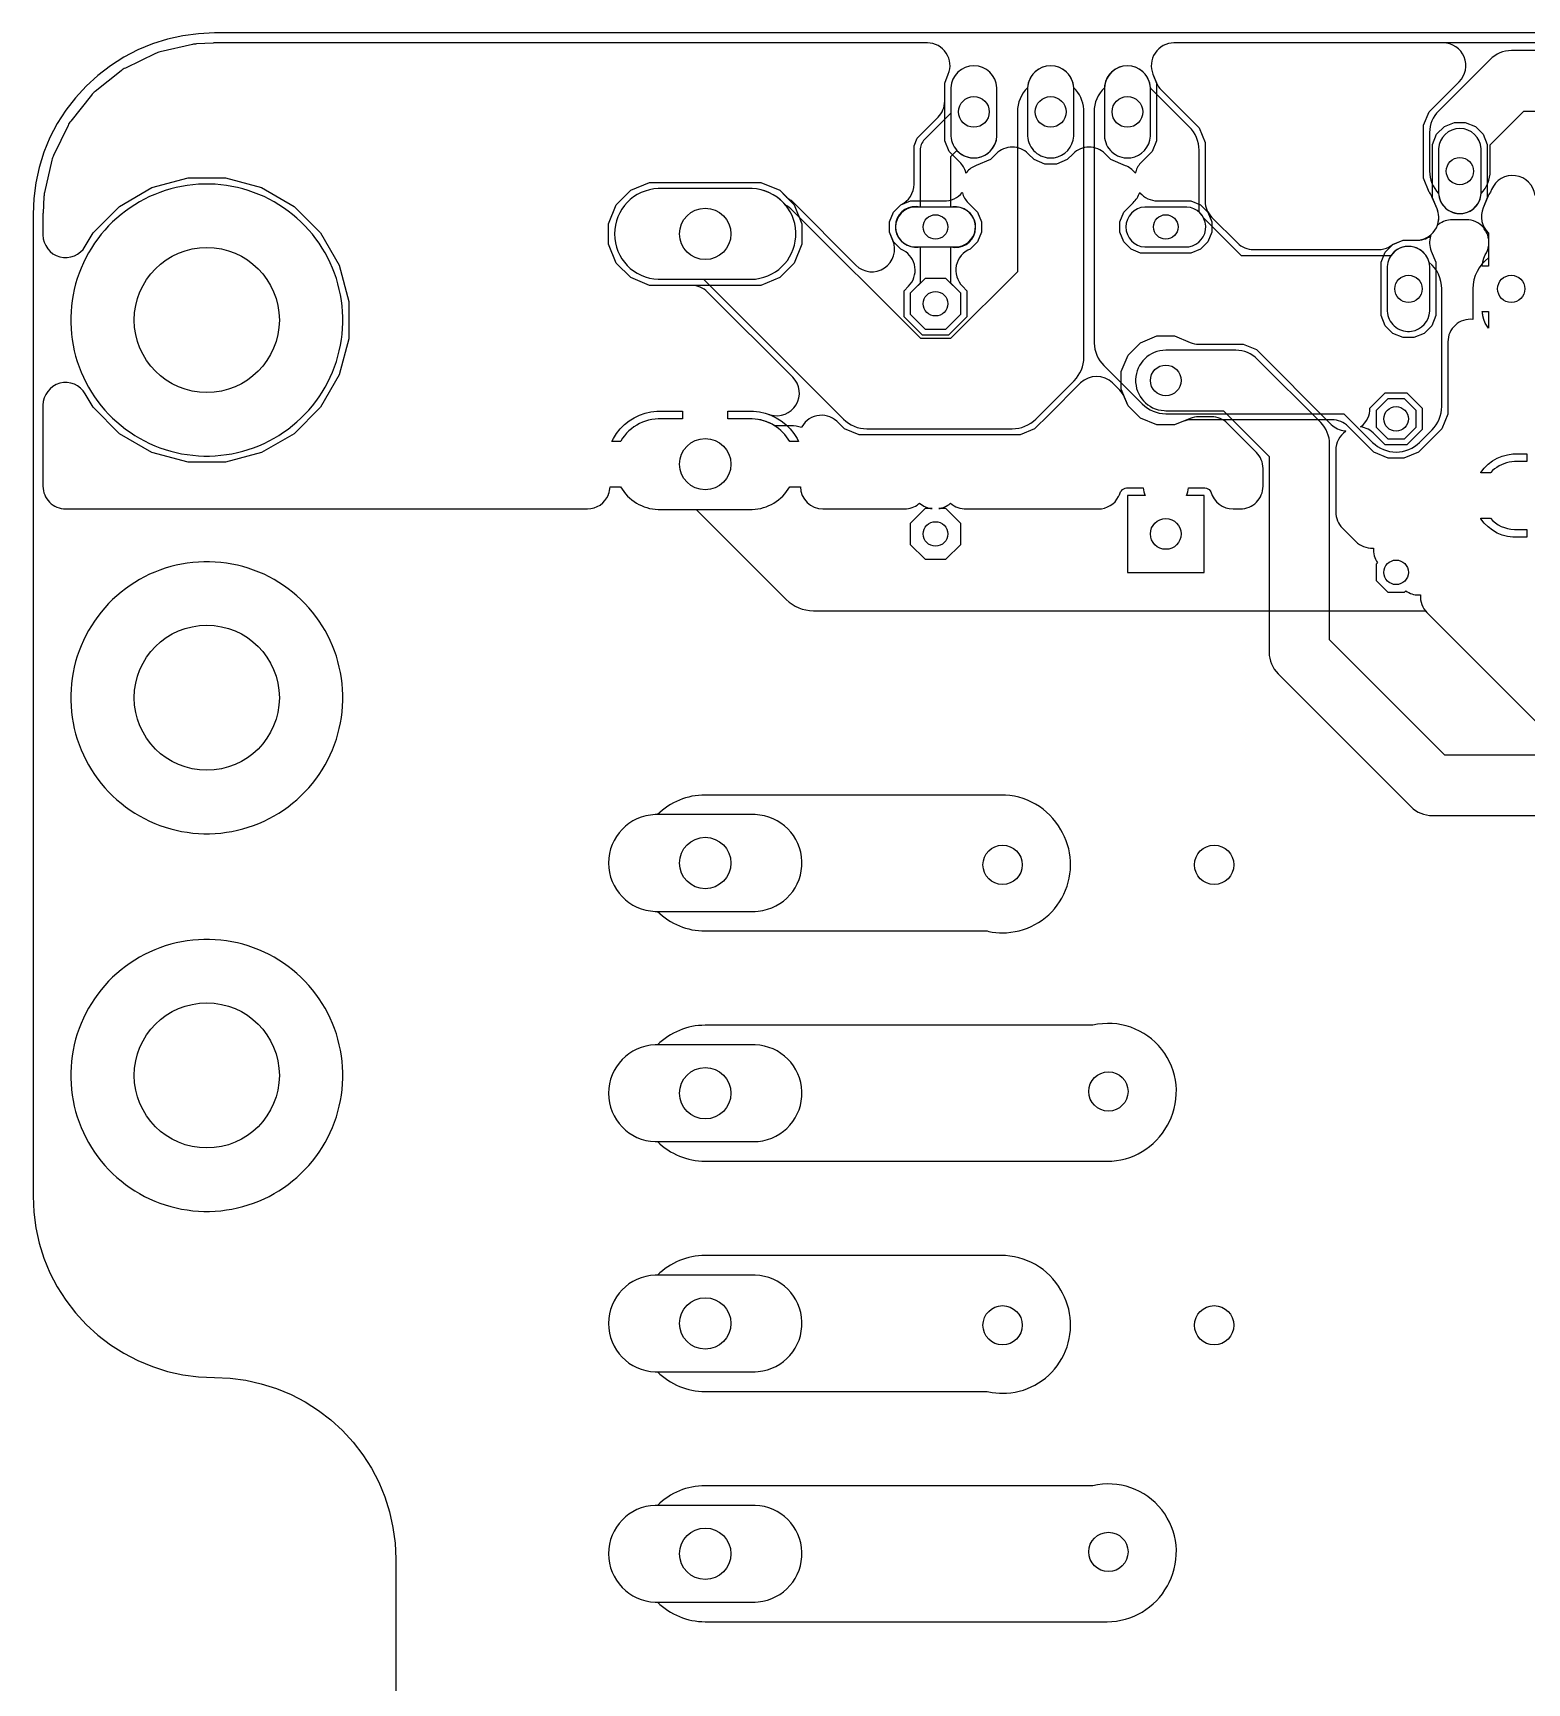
# Model space of a CAD drawing. Header units: millimetres. Extents: x -12 to 258, y 0 to 147.
# Drawn here: x -12 to 37.4, y 92.4 to 147 of the extents above; entities that cross this region are included whole.
import ezdxf

# ---------------------------------------------------------------- set-up
doc = ezdxf.new("R2010")
doc.units = ezdxf.units.MM

msp = doc.modelspace()

# ---------------------------------------------------------------- linework, layer by layer
at = {"layer": '16_copper'}
msp.add_lwpolyline([(50.943, 146.67), (25.748, 146.67, 0.534511), (25.056, 145.633), (25.172, 145.352, 0.098492), (25.335, 145.108), (26.585, 143.858), (26.783, 143.379), (26.783, 141.434, 0.20101), (27.005, 140.898), (27.85, 140.053, 0.198912), (28.38, 139.833), (32.516, 139.833, 0.119045), (32.858, 139.916), (32.882, 139.93, 0.039563), (32.983, 139.998), (33.33, 140.141), (33.762, 140.141, 0.534512), (34.455, 141.178), (34.303, 141.546), (34.303, 143.314), (34.441, 143.648), (34.696, 143.903), (35.03, 144.041), (35.39, 144.041), (35.724, 143.903), (35.979, 143.648), (36.117, 143.314), (36.117, 141.546), (35.979, 141.212, 0.312372), (36.16, 140.378), (36.16, 139.555, 0.239166), (35.64, 138.53), (35.64, 137.521, 0.444599), (34.813, 136.775), (34.813, 134.381), (34.615, 133.902), (33.838, 133.125), (33.359, 132.927), (32.841, 132.927), (32.362, 133.125), (31.51, 133.977, 0.198912), (30.98, 134.197), (26.333, 134.197, 0.098491), (26.046, 134.14), (25.773, 134.027), (25.187, 134.027), (24.646, 134.251), (24.231, 134.666), (24.118, 134.938, 0.098493), (23.956, 135.181), (23.72, 135.417, 0.414213), (22.66, 135.417), (21.61, 134.367), (21.61, 134.367), (21.138, 133.895), (20.659, 133.697), (15.331, 133.697), (14.852, 133.895), (14.657, 134.09, 0.515526), (13.44, 133.971), (13.428, 133.948, 0.071548), (13.07, 134), (12.538, 134, 0.132133), (11.794, 134.23), (10.99, 134.23), (10.99, 134.484), (11.838, 134.484), (12.034, 134.462), (12.226, 134.418, 0.047564), (12.364, 134.37), (12.395, 134.361, 0.777356), (13.137, 135.61), (10.32, 138.427, 0.198912), (9.79, 138.647), (8.401, 138.647), (7.775, 138.906), (7.296, 139.385), (7.037, 140.011), (7.037, 140.689), (7.296, 141.315), (7.775, 141.794), (8.401, 142.053), (12.079, 142.053), (12.705, 141.794), (12.907, 141.592, 0.022827), (12.958, 141.545), (12.982, 141.527, 0.037886), (13.08, 141.463), (15.226, 139.317, 0.82068), (16.45, 140.134), (16.336, 140.408), (16.336, 140.752), (16.467, 141.069), (16.712, 141.314, 0.293009), (17.149, 141.995), (17.149, 143.261), (17.257, 143.523), (17.945, 144.211, 0.198912), (18.165, 144.741), (18.165, 145.344), (18.284, 145.633, 0.534512), (17.592, 146.67), (-6, 146.67, 0.014026), (-6.042, 146.669), (-6.593, 146.638, 0.0421), (-6.718, 146.62), (-7.792, 146.375, 0.056159), (-7.95, 146.319), (-8.943, 145.841, 0.05616), (-9.085, 145.752), (-9.946, 145.065, 0.056157), (-10.065, 144.946), (-10.752, 144.085, 0.056159), (-10.841, 143.943), (-11.319, 142.95, 0.056159), (-11.375, 142.792), (-11.62, 141.718, 0.0421), (-11.638, 141.593), (-11.669, 141.042, 0.014026), (-11.67, 141), (-11.67, 140.318, 0.767328), (-10.27, 139.943), (-10.014, 140.388), (-9.138, 141.263), (-8.065, 141.883), (-6.869, 142.203), (-5.631, 142.203), (-4.435, 141.883), (-3.362, 141.263), (-2.486, 140.388), (-1.867, 139.315), (-1.547, 138.119), (-1.547, 136.881), (-1.867, 135.685), (-2.486, 134.612), (-3.362, 133.736), (-4.435, 133.117), (-5.631, 132.797), (-6.869, 132.797), (-8.065, 133.117), (-9.138, 133.736), (-10.014, 134.612), (-10.27, 135.057, 0.767328), (-11.67, 134.682), (-11.67, 132, 0.414214), (-10.92, 131.25), (6.343, 131.25, 0.305734), (7.038, 131.719), (7.043, 131.735, 0.081787), (7.092, 131.98), (7.44, 131.98, 0.258445), (8.686, 131.23), (9.944, 131.23), (12.922, 128.252, 0.198912), (13.82, 127.88), (34.066, 127.88), (34.067, 127.879, 0.027525), (34.122, 127.818), (39.277, 122.662, 0.574515)], format="xyb", dxfattribs=at)
for points in [[(22.767, 144.473, 0.185584), (22.432, 145.189), (22.425, 145.264, 0.862606), (20.915, 145.264), (20.908, 145.189, 0.205149), (20.57, 144.39), (20.57, 139.098), (18.357, 136.885), (17.371, 136.885), (13.128, 141.128, 0.065489), (12.9, 141.302), (12.839, 141.373, 0.198912), (11.794, 141.85), (8.686, 141.85, 0.964923), (8.686, 138.85), (10.184, 138.85), (14.812, 134.222, 0.198912), (15.59, 133.9), (20.4, 133.9, 0.198912), (21.178, 134.222), (22.448, 135.492, 0.198912), (22.77, 136.27), (22.77, 144.39)], [(18.698, 137.693), (18.698, 138.387), (18.368, 138.717), (18.368, 139.92, 0.990725), (18.681, 141.221), (18.617, 141.234, 0.093789), (18.368, 141.24), (18.368, 142.91), (18.569, 143.111, 0.665049), (19.892, 143.591), (19.892, 145.189, 0.95208), (18.368, 145.189), (18.368, 144.346), (17.501, 143.479, 0.198912), (17.352, 143.12), (17.352, 141.24, 0.990725), (17.039, 139.939), (17.103, 139.926, 0.093789), (17.352, 139.92), (17.352, 138.717), (17.022, 138.387), (17.022, 137.693), (17.513, 137.202), (18.207, 137.202)], [(23.111, 136.739, 0.191633), (23.432, 135.992), (24.702, 134.722, 0.198912), (25.48, 134.4), (31.374, 134.4), (32.322, 133.452, 0.414214), (33.878, 133.452), (34.288, 133.862, 0.198912), (34.61, 134.64), (34.61, 138.53, 0.230888), (34.194, 139.405), (34.174, 139.471, 0.613311), (32.928, 139.63), (27.986, 139.63), (26.721, 140.895, 0.0869), (26.58, 141.074), (26.58, 143.12, 0.198912), (26.258, 143.898), (24.988, 145.168, 0.005993), (24.972, 145.189), (24.965, 145.264, 0.862606), (23.455, 145.264), (23.448, 145.189, 0.205149), (23.11, 144.39), (23.11, 136.77)], [(35.313, 141.029, 0.357806), (35.914, 141.691), (35.914, 143.169, 0.95208), (34.506, 143.169), (34.506, 141.691), (34.513, 141.623), (34.526, 141.555), (34.546, 141.489), (34.573, 141.425), (34.605, 141.364), (34.644, 141.306), (34.688, 141.253), (34.737, 141.204), (34.79, 141.16), (34.848, 141.121), (34.909, 141.089), (34.973, 141.062), (35.039, 141.042), (35.107, 141.029), (35.175, 141.022), (35.245, 141.022)], [(20.21, 117.224, 0.547223), (22.065, 120.529), (22.007, 120.632, 0.272568), (20.02, 121.78), (10.24, 121.78, 0.197376), (8.659, 121.13), (8.588, 121.13, 0.967799), (8.588, 117.93), (8.659, 117.93, 0.197382), (10.24, 117.28), (19.567, 117.28), (19.621, 117.267), (19.737, 117.246), (19.855, 117.231), (19.973, 117.223), (20.092, 117.22)], [(23.537, 109.66, 0.276003), (25.531, 110.848), (25.587, 110.953, 0.63778), (23.065, 114.16), (10.24, 114.16, 0.197376), (8.659, 113.51), (8.588, 113.51, 0.967799), (8.588, 110.31), (8.659, 110.31, 0.197382), (10.24, 109.66), (23.52, 109.66)], [(20.21, 101.984, 0.547223), (22.065, 105.289), (22.007, 105.392, 0.272568), (20.02, 106.54), (10.24, 106.54, 0.197376), (8.659, 105.89), (8.588, 105.89, 0.967799), (8.588, 102.69), (8.659, 102.69, 0.197382), (10.24, 102.04), (19.567, 102.04), (19.621, 102.027), (19.737, 102.006), (19.855, 101.991), (19.973, 101.983), (20.092, 101.98)], [(23.537, 94.42, 0.276003), (25.531, 95.608), (25.587, 95.713, 0.63778), (23.065, 98.92), (10.24, 98.92, 0.197376), (8.659, 98.27), (8.588, 98.27, 0.967799), (8.588, 95.07), (8.659, 95.07, 0.197382), (10.24, 94.42), (23.52, 94.42)]]:
    msp.add_lwpolyline(points, format="xyb", close=True, dxfattribs=at)
for points in [[(-5.971, 133.008), (-5.786, 133.023), (-5.601, 133.046), (-5.418, 133.077), (-5.235, 133.115), (-5.055, 133.161), (-4.877, 133.214), (-4.701, 133.274), (-4.528, 133.342), (-4.357, 133.416), (-4.19, 133.498), (-4.026, 133.587), (-3.867, 133.682), (-3.711, 133.784), (-3.559, 133.892), (-3.413, 134.006), (-3.271, 134.126), (-3.134, 134.252), (-3.002, 134.384), (-2.876, 134.521), (-2.756, 134.663), (-2.642, 134.809), (-2.534, 134.961), (-2.432, 135.117), (-2.337, 135.276), (-2.248, 135.44), (-2.166, 135.607), (-2.092, 135.778), (-2.024, 135.951), (-1.964, 136.127), (-1.911, 136.305), (-1.865, 136.485), (-1.827, 136.668), (-1.796, 136.851), (-1.773, 137.036), (-1.758, 137.221), (-1.75, 137.407), (-1.75, 137.593), (-1.758, 137.779), (-1.773, 137.964), (-1.796, 138.149), (-1.827, 138.332), (-1.865, 138.515), (-1.911, 138.695), (-1.964, 138.873), (-2.024, 139.049), (-2.092, 139.222), (-2.166, 139.393), (-2.248, 139.56), (-2.337, 139.724), (-2.432, 139.883), (-2.534, 140.039), (-2.642, 140.191), (-2.756, 140.337), (-2.876, 140.479), (-3.002, 140.616), (-3.134, 140.748), (-3.271, 140.874), (-3.413, 140.994), (-3.559, 141.108), (-3.711, 141.216), (-3.867, 141.318), (-4.026, 141.413), (-4.19, 141.502), (-4.357, 141.584), (-4.528, 141.658), (-4.701, 141.726), (-4.877, 141.786), (-5.055, 141.839), (-5.235, 141.885), (-5.418, 141.923), (-5.601, 141.954), (-5.786, 141.977), (-5.971, 141.992), (-6.157, 142), (-6.343, 142), (-6.529, 141.992), (-6.714, 141.977), (-6.899, 141.954), (-7.082, 141.923), (-7.265, 141.885), (-7.445, 141.839), (-7.623, 141.786), (-7.799, 141.726), (-7.972, 141.658), (-8.143, 141.584), (-8.31, 141.502), (-8.474, 141.413), (-8.633, 141.318), (-8.789, 141.216), (-8.941, 141.108), (-9.087, 140.994), (-9.229, 140.874), (-9.366, 140.748), (-9.498, 140.616), (-9.624, 140.479), (-9.744, 140.337), (-9.858, 140.191), (-9.966, 140.039), (-10.068, 139.883), (-10.163, 139.724), (-10.252, 139.56), (-10.334, 139.393), (-10.408, 139.222), (-10.476, 139.049), (-10.536, 138.873), (-10.589, 138.695), (-10.635, 138.515), (-10.673, 138.332), (-10.704, 138.149), (-10.727, 137.964), (-10.742, 137.779), (-10.75, 137.593), (-10.75, 137.407), (-10.742, 137.221), (-10.727, 137.036), (-10.704, 136.851), (-10.673, 136.668), (-10.635, 136.485), (-10.589, 136.305), (-10.536, 136.127), (-10.476, 135.951), (-10.408, 135.778), (-10.334, 135.607), (-10.252, 135.44), (-10.163, 135.276), (-10.068, 135.117), (-9.966, 134.961), (-9.858, 134.809), (-9.744, 134.663), (-9.624, 134.521), (-9.498, 134.384), (-9.366, 134.252), (-9.229, 134.126), (-9.087, 134.006), (-8.941, 133.892), (-8.789, 133.784), (-8.633, 133.682), (-8.474, 133.587), (-8.31, 133.498), (-8.143, 133.416), (-7.972, 133.342), (-7.799, 133.274), (-7.623, 133.214), (-7.445, 133.161), (-7.265, 133.115), (-7.082, 133.077), (-6.899, 133.046), (-6.714, 133.023), (-6.529, 133.008), (-6.343, 133), (-6.157, 133)], [(7.154, 133.48), (7.202, 133.58), (7.307, 133.747), (7.43, 133.901), (7.569, 134.04), (7.723, 134.163), (7.89, 134.268), (8.068, 134.353), (8.254, 134.418), (8.446, 134.462), (8.642, 134.484), (9.49, 134.484), (9.49, 134.23), (8.686, 134.23), (8.58, 134.222), (8.473, 134.207), (8.369, 134.184), (8.266, 134.154), (8.166, 134.117), (8.068, 134.072), (7.974, 134.021), (7.884, 133.963), (7.798, 133.899), (7.717, 133.829), (7.641, 133.753), (7.571, 133.672), (7.507, 133.586), (7.449, 133.496), (7.44, 133.48)], [(-5.971, 120.508), (-5.786, 120.523), (-5.601, 120.546), (-5.418, 120.577), (-5.235, 120.615), (-5.055, 120.661), (-4.877, 120.714), (-4.701, 120.774), (-4.528, 120.842), (-4.357, 120.916), (-4.19, 120.998), (-4.026, 121.087), (-3.867, 121.182), (-3.711, 121.284), (-3.559, 121.392), (-3.413, 121.506), (-3.271, 121.626), (-3.134, 121.752), (-3.002, 121.884), (-2.876, 122.021), (-2.756, 122.163), (-2.642, 122.309), (-2.534, 122.461), (-2.432, 122.617), (-2.337, 122.776), (-2.248, 122.94), (-2.166, 123.107), (-2.092, 123.278), (-2.024, 123.451), (-1.964, 123.627), (-1.911, 123.805), (-1.865, 123.985), (-1.827, 124.168), (-1.796, 124.351), (-1.773, 124.536), (-1.758, 124.721), (-1.75, 124.907), (-1.75, 125.093), (-1.758, 125.279), (-1.773, 125.464), (-1.796, 125.649), (-1.827, 125.832), (-1.865, 126.015), (-1.911, 126.195), (-1.964, 126.373), (-2.024, 126.549), (-2.092, 126.722), (-2.166, 126.893), (-2.248, 127.06), (-2.337, 127.224), (-2.432, 127.383), (-2.534, 127.539), (-2.642, 127.691), (-2.756, 127.837), (-2.876, 127.979), (-3.002, 128.116), (-3.134, 128.248), (-3.271, 128.374), (-3.413, 128.494), (-3.559, 128.608), (-3.711, 128.716), (-3.867, 128.818), (-4.026, 128.913), (-4.19, 129.002), (-4.357, 129.084), (-4.528, 129.158), (-4.701, 129.226), (-4.877, 129.286), (-5.055, 129.339), (-5.235, 129.385), (-5.418, 129.423), (-5.601, 129.454), (-5.786, 129.477), (-5.971, 129.492), (-6.157, 129.5), (-6.343, 129.5), (-6.529, 129.492), (-6.714, 129.477), (-6.899, 129.454), (-7.082, 129.423), (-7.265, 129.385), (-7.445, 129.339), (-7.623, 129.286), (-7.799, 129.226), (-7.972, 129.158), (-8.143, 129.084), (-8.31, 129.002), (-8.474, 128.913), (-8.633, 128.818), (-8.789, 128.716), (-8.941, 128.608), (-9.087, 128.494), (-9.229, 128.374), (-9.366, 128.248), (-9.498, 128.116), (-9.624, 127.979), (-9.744, 127.837), (-9.858, 127.691), (-9.966, 127.539), (-10.068, 127.383), (-10.163, 127.224), (-10.252, 127.06), (-10.334, 126.893), (-10.408, 126.722), (-10.476, 126.549), (-10.536, 126.373), (-10.589, 126.195), (-10.635, 126.015), (-10.673, 125.832), (-10.704, 125.649), (-10.727, 125.464), (-10.742, 125.279), (-10.75, 125.093), (-10.75, 124.907), (-10.742, 124.721), (-10.727, 124.536), (-10.704, 124.351), (-10.673, 124.168), (-10.635, 123.985), (-10.589, 123.805), (-10.536, 123.627), (-10.476, 123.451), (-10.408, 123.278), (-10.334, 123.107), (-10.252, 122.94), (-10.163, 122.776), (-10.068, 122.617), (-9.966, 122.461), (-9.858, 122.309), (-9.744, 122.163), (-9.624, 122.021), (-9.498, 121.884), (-9.366, 121.752), (-9.229, 121.626), (-9.087, 121.506), (-8.941, 121.392), (-8.789, 121.284), (-8.633, 121.182), (-8.474, 121.087), (-8.31, 120.998), (-8.143, 120.916), (-7.972, 120.842), (-7.799, 120.774), (-7.623, 120.714), (-7.445, 120.661), (-7.265, 120.615), (-7.082, 120.577), (-6.899, 120.546), (-6.714, 120.523), (-6.529, 120.508), (-6.343, 120.5), (-6.157, 120.5)], [(-5.971, 108.008), (-5.786, 108.023), (-5.601, 108.046), (-5.418, 108.077), (-5.235, 108.115), (-5.055, 108.161), (-4.877, 108.214), (-4.701, 108.274), (-4.528, 108.342), (-4.357, 108.416), (-4.19, 108.498), (-4.026, 108.587), (-3.867, 108.682), (-3.711, 108.784), (-3.559, 108.892), (-3.413, 109.006), (-3.271, 109.126), (-3.134, 109.252), (-3.002, 109.384), (-2.876, 109.521), (-2.756, 109.663), (-2.642, 109.809), (-2.534, 109.961), (-2.432, 110.117), (-2.337, 110.276), (-2.248, 110.44), (-2.166, 110.607), (-2.092, 110.778), (-2.024, 110.951), (-1.964, 111.127), (-1.911, 111.305), (-1.865, 111.485), (-1.827, 111.668), (-1.796, 111.851), (-1.773, 112.036), (-1.758, 112.221), (-1.75, 112.407), (-1.75, 112.593), (-1.758, 112.779), (-1.773, 112.964), (-1.796, 113.149), (-1.827, 113.332), (-1.865, 113.515), (-1.911, 113.695), (-1.964, 113.873), (-2.024, 114.049), (-2.092, 114.222), (-2.166, 114.393), (-2.248, 114.56), (-2.337, 114.724), (-2.432, 114.883), (-2.534, 115.039), (-2.642, 115.191), (-2.756, 115.337), (-2.876, 115.479), (-3.002, 115.616), (-3.134, 115.748), (-3.271, 115.874), (-3.413, 115.994), (-3.559, 116.108), (-3.711, 116.216), (-3.867, 116.318), (-4.026, 116.413), (-4.19, 116.502), (-4.357, 116.584), (-4.528, 116.658), (-4.701, 116.726), (-4.877, 116.786), (-5.055, 116.839), (-5.235, 116.885), (-5.418, 116.923), (-5.601, 116.954), (-5.786, 116.977), (-5.971, 116.992), (-6.157, 117), (-6.343, 117), (-6.529, 116.992), (-6.714, 116.977), (-6.899, 116.954), (-7.082, 116.923), (-7.265, 116.885), (-7.445, 116.839), (-7.623, 116.786), (-7.799, 116.726), (-7.972, 116.658), (-8.143, 116.584), (-8.31, 116.502), (-8.474, 116.413), (-8.633, 116.318), (-8.789, 116.216), (-8.941, 116.108), (-9.087, 115.994), (-9.229, 115.874), (-9.366, 115.748), (-9.498, 115.616), (-9.624, 115.479), (-9.744, 115.337), (-9.858, 115.191), (-9.966, 115.039), (-10.068, 114.883), (-10.163, 114.724), (-10.252, 114.56), (-10.334, 114.393), (-10.408, 114.222), (-10.476, 114.049), (-10.536, 113.873), (-10.589, 113.695), (-10.635, 113.515), (-10.673, 113.332), (-10.704, 113.149), (-10.727, 112.964), (-10.742, 112.779), (-10.75, 112.593), (-10.75, 112.407), (-10.742, 112.221), (-10.727, 112.036), (-10.704, 111.851), (-10.673, 111.668), (-10.635, 111.485), (-10.589, 111.305), (-10.536, 111.127), (-10.476, 110.951), (-10.408, 110.778), (-10.334, 110.607), (-10.252, 110.44), (-10.163, 110.276), (-10.068, 110.117), (-9.966, 109.961), (-9.858, 109.809), (-9.744, 109.663), (-9.624, 109.521), (-9.498, 109.384), (-9.366, 109.252), (-9.229, 109.126), (-9.087, 109.006), (-8.941, 108.892), (-8.789, 108.784), (-8.633, 108.682), (-8.474, 108.587), (-8.31, 108.498), (-8.143, 108.416), (-7.972, 108.342), (-7.799, 108.274), (-7.623, 108.214), (-7.445, 108.161), (-7.265, 108.115), (-7.082, 108.077), (-6.899, 108.046), (-6.714, 108.023), (-6.529, 108.008), (-6.343, 108), (-6.157, 108)]]:
    msp.add_lwpolyline(points, close=True, dxfattribs=at)
at = {"layer": '1_copper'}
for points in [[(37.696, 141.626, 0.770397), (36.26, 141.821), (36.223, 141.732, 0.065934), (36.124, 141.561), (35.979, 141.212, 0.312371), (36.16, 140.378), (36.16, 140.189, 0.080145), (36.085, 140.416), (36.076, 140.431, -0.044221), (35.999, 140.544), (35.988, 140.559, 0.218171), (35.42, 140.819), (34.958, 140.819, 0.163382), (34.505, 140.667), (34.482, 140.647, -0.001727), (34.47, 140.646), (34.48, 140.675, 0.173037), (34.455, 141.178), (34.296, 141.561), (34.283, 141.589), (34.271, 141.617, 0.045062), (34.196, 141.734), (34.007, 142.191), (34.007, 143.949), (34.19, 144.392), (35.188, 145.389, 0.66818), (34.658, 146.67), (25.748, 146.67, 0.534512), (25.056, 145.633), (25.175, 145.344), (25.175, 143.436), (25.028, 143.081), (24.671, 142.724, 0.123811), (24.483, 142.41), (24.478, 142.39, -0.004476), (24.468, 142.365), (24.456, 142.382, 0.129157), (24.149, 142.608), (23.663, 142.81), (23.47, 143.003, 0.414215), (22.41, 143.003), (22.217, 142.81), (21.862, 142.663), (21.478, 142.663), (21.123, 142.81), (20.93, 143.003, 0.414215), (19.87, 143.003), (19.677, 142.81), (19.206, 142.615, 0.132337), (18.889, 142.387), (18.876, 142.371, -0.002239), (18.869, 142.363), (18.864, 142.383, 0.133357), (18.669, 142.724), (18.312, 143.081), (18.165, 143.436), (18.165, 145.344), (18.284, 145.633, 0.534512), (17.592, 146.67), (-6, 146.67, 0.014026), (-6.042, 146.669), (-6.593, 146.638, 0.0421), (-6.718, 146.62), (-7.792, 146.375, 0.056159), (-7.95, 146.319), (-8.943, 145.841, 0.05616), (-9.085, 145.752), (-9.946, 145.065, 0.056157), (-10.065, 144.946), (-10.752, 144.085, 0.056159), (-10.841, 143.943), (-11.319, 142.95, 0.056159), (-11.375, 142.792), (-11.62, 141.718, 0.0421), (-11.638, 141.593), (-11.669, 141.042, 0.014026), (-11.67, 141), (-11.67, 140.318, 0.767328), (-10.27, 139.943), (-10.014, 140.388), (-9.138, 141.263), (-8.065, 141.883), (-6.869, 142.203), (-5.631, 142.203), (-4.435, 141.883), (-3.362, 141.263), (-2.486, 140.388), (-1.867, 139.315), (-1.547, 138.119), (-1.547, 136.881), (-1.867, 135.685), (-2.486, 134.612), (-3.362, 133.736), (-4.435, 133.117), (-5.631, 132.797), (-6.869, 132.797), (-8.065, 133.117), (-9.138, 133.736), (-10.014, 134.612), (-10.27, 135.057, 0.767328), (-11.67, 134.682), (-11.67, 132, 0.414214), (-10.92, 131.25), (6.343, 131.25, 0.305734), (7.038, 131.719), (7.043, 131.735, 0.081778), (7.092, 131.98), (7.44, 131.98, 0.258445), (8.686, 131.23), (11.794, 131.23, 0.258445), (13.04, 131.98), (13.388, 131.98, 0.406416), (14.137, 131.25), (16.835, 131.25, 0.17019), (17.303, 131.415), (17.335, 131.441, 0.153726), (17.752, 131.258), (17.513, 131.258), (17.022, 130.767), (17.022, 130.073), (17.513, 129.582), (18.207, 129.582), (18.698, 130.073), (18.698, 130.767), (18.207, 131.258), (17.967, 131.258, 0.143108), (18.35, 131.432), (18.355, 131.437, 0.191129), (18.885, 131.25), (23.252, 131.25, 0.280945), (23.919, 131.657), (23.94, 131.704), (23.945, 131.713), (23.985, 131.81), (24.013, 131.852), (24.048, 131.887), (24.09, 131.915), (24.136, 131.934), (24.185, 131.944), (24.732, 131.944, 0.088116), (24.797, 131.69), (24.21, 131.69), (24.21, 129.15), (26.75, 129.15), (26.75, 131.69), (26.162, 131.69, 0.088142), (26.227, 131.944), (26.775, 131.944), (26.824, 131.934), (26.87, 131.915), (26.912, 131.887), (26.947, 131.852), (26.975, 131.81, 0.341868), (27.708, 131.25), (27.947, 131.25, 0.414214), (28.697, 132), (28.697, 132.591, 0.198912), (28.477, 133.121), (27.521, 134.077, 0.198912), (26.991, 134.297), (26.574, 134.297, 0.098491), (26.287, 134.24), (25.773, 134.027), (25.187, 134.027), (24.646, 134.251), (24.231, 134.666), (24.007, 135.207), (24.007, 135.793), (24.231, 136.334), (24.646, 136.749), (25.187, 136.973), (25.773, 136.973), (26.287, 136.76, 0.098491), (26.574, 136.703), (28.039, 136.703), (28.482, 136.52), (30.956, 134.046, 0.170453), (31.404, 133.83), (31.425, 133.829, -0.002577), (31.44, 133.821), (31.429, 133.812, 0.247003), (31.103, 133.195), (31.103, 131.147, 0.198912), (31.323, 130.616), (31.768, 130.172, 0.208353), (32.325, 129.952), (32.35, 129.954, 0.172525), (32.486, 129.47), (32.44, 129.424), (32.44, 128.876), (32.826, 128.49), (33.374, 128.49), (33.42, 128.536, 0.153966), (33.85, 128.4), (33.904, 128.4, 0.216976), (34.122, 127.818), (38.416, 123.523, 0.198912)], [(44.884, 146.416), (36.916, 146.416, 0.198912), (36.209, 146.123), (34.503, 144.417, 0.198912), (34.21, 143.71), (34.21, 142.43, 0.205149), (34.506, 141.691), (34.513, 141.623, 0.862607), (35.907, 141.623), (35.914, 141.691, 0.205149), (36.21, 142.43), (36.21, 143.296), (37.33, 144.416), (42.17, 144.416)], [(61, 123.1), (34.714, 123.1), (30.9, 126.914), (30.9, 133.4, 0.198912), (30.607, 134.107), (28.507, 136.207, 0.198912), (27.8, 136.5), (25.48, 136.5, 0.97133), (25.422, 134.502), (25.48, 134.5), (27.386, 134.5), (28.9, 132.986), (28.9, 126.5, 0.198912), (29.193, 125.793), (33.593, 121.393, 0.198912), (34.3, 121.1), (60.586, 121.1)]]:
    msp.add_lwpolyline(points, format="xyb", dxfattribs=at)
for points in [[(19.242, 142.873, 0.357806), (19.892, 143.591), (19.892, 145.189, 0.95208), (18.368, 145.189), (18.368, 143.591), (18.375, 143.516), (18.39, 143.443), (18.412, 143.371), (18.44, 143.302), (18.476, 143.236), (18.517, 143.174), (18.565, 143.116), (18.618, 143.063), (18.676, 143.015), (18.738, 142.974), (18.804, 142.938), (18.873, 142.91), (18.945, 142.888), (19.018, 142.873), (19.093, 142.866), (19.167, 142.866)], [(21.782, 142.873, 0.357806), (22.432, 143.591), (22.432, 145.189, 0.95208), (20.908, 145.189), (20.908, 143.591), (20.915, 143.516), (20.93, 143.443), (20.952, 143.371), (20.98, 143.302), (21.016, 143.236), (21.057, 143.174), (21.105, 143.116), (21.158, 143.063), (21.216, 143.015), (21.278, 142.974), (21.344, 142.938), (21.413, 142.91), (21.485, 142.888), (21.558, 142.873), (21.633, 142.866), (21.707, 142.866)], [(24.322, 142.873, 0.357806), (24.972, 143.591), (24.972, 145.189, 0.95208), (23.448, 145.189), (23.448, 143.591), (23.455, 143.516), (23.47, 143.443), (23.492, 143.371), (23.52, 143.302), (23.556, 143.236), (23.597, 143.174), (23.645, 143.116), (23.698, 143.063), (23.756, 143.015), (23.818, 142.974), (23.884, 142.938), (23.953, 142.91), (24.025, 142.888), (24.098, 142.873), (24.173, 142.866), (24.247, 142.866)], [(11.9, 138.858, 0.931034), (11.794, 141.85), (8.686, 141.85, 0.964923), (8.686, 138.85), (11.794, 138.85)], [(17.429, 136.999), (16.819, 137.609), (16.819, 138.471), (16.967, 138.619, 0.497878), (16.801, 139.804), (16.755, 139.829, 0.015444), (16.71, 139.848), (16.467, 140.091), (16.336, 140.408), (16.336, 140.752), (16.467, 141.069), (16.71, 141.312), (17.028, 141.444), (18.139, 141.444, 0.231598), (18.744, 141.724), (18.748, 141.711, 0.128751), (18.939, 141.382), (19.253, 141.069), (19.384, 140.752), (19.384, 140.408), (19.253, 140.091), (19.01, 139.848, 0.540481), (18.753, 138.619), (18.901, 138.471), (18.901, 137.609), (18.291, 136.999)], [(24.648, 139.716), (24.33, 139.848), (24.087, 140.091), (23.956, 140.408), (23.956, 140.752), (24.087, 141.069), (24.401, 141.382, 0.135131), (24.616, 141.725), (24.625, 141.715, 0.222926), (25.201, 141.444), (26.312, 141.444), (26.63, 141.312), (26.873, 141.069), (27.004, 140.752), (27.004, 140.408), (26.873, 140.091), (26.63, 139.848), (26.312, 139.716)], [(18.617, 139.926, 0.906346), (18.553, 141.24), (17.167, 141.24, 0.952079), (17.167, 139.92), (18.553, 139.92)], [(26.237, 139.926, 0.906346), (26.173, 141.24), (24.787, 141.24, 0.952079), (24.787, 139.92), (26.173, 139.92)], [(33.33, 136.919), (32.996, 137.057), (32.741, 137.312), (32.603, 137.646), (32.603, 139.414), (32.741, 139.748), (32.996, 140.003), (33.33, 140.141), (33.762, 140.141, 0.167606), (34.239, 140.282), (34.238, 140.279, 0.170789), (34.265, 139.782), (34.417, 139.414), (34.417, 137.646), (34.279, 137.312), (34.024, 137.057), (33.69, 136.919)], [(33.613, 137.129, 0.357806), (34.214, 137.791), (34.214, 139.269, 0.95208), (32.806, 139.269), (32.806, 137.791), (32.813, 137.723), (32.826, 137.655), (32.846, 137.589), (32.873, 137.525), (32.905, 137.464), (32.944, 137.406), (32.988, 137.353), (33.037, 137.304), (33.09, 137.26), (33.148, 137.221), (33.209, 137.189), (33.273, 137.162), (33.339, 137.142), (33.407, 137.129), (33.475, 137.122), (33.545, 137.122)], [(35.952, 139.28), (35.952, 139.297), (35.968, 139.421), (36.001, 139.543), (36.049, 139.659, 0.104595), (36.16, 139.949), (36.16, 139.28)], [(36.112, 137.293), (36.049, 137.401), (36.001, 137.517), (35.968, 137.639, 0.046457), (35.952, 137.78), (36.16, 137.78), (36.16, 137.23)], [(32.742, 133.366), (32.384, 133.725, 0.175756), (31.922, 133.966), (31.939, 133.978, 0.239114), (32.236, 134.588), (32.742, 135.094), (33.458, 135.094), (33.964, 134.588), (33.964, 133.872), (33.458, 133.366)], [(13.04, 133.48, 0.258447), (11.794, 134.23), (10.99, 134.23), (10.99, 134.484), (11.838, 134.484), (12.034, 134.462), (12.226, 134.418), (12.412, 134.353), (12.59, 134.268), (12.757, 134.163), (12.911, 134.04), (13.05, 133.901), (13.173, 133.747), (13.278, 133.58), (13.326, 133.48)], [(36.966, 130.312), (36.787, 130.336), (36.612, 130.382), (36.445, 130.451), (36.289, 130.542), (36.146, 130.652), (36.018, 130.78), (35.908, 130.923), (35.898, 130.94), (36.219, 130.94, 0.203019), (37.012, 130.566), (37.43, 130.566), (37.43, 130.312)], [(11.997, 117.937, 0.936602), (11.892, 121.13), (8.588, 121.13, 0.967799), (8.588, 117.93), (11.892, 117.93)], [(11.997, 110.317, 0.936602), (11.892, 113.51), (8.588, 113.51, 0.967799), (8.588, 110.31), (11.892, 110.31)], [(11.997, 102.697, 0.936602), (11.892, 105.89), (8.588, 105.89, 0.967799), (8.588, 102.69), (11.892, 102.69)], [(11.997, 95.077, 0.936602), (11.892, 98.27), (8.588, 98.27, 0.967799), (8.588, 95.07), (11.892, 95.07)]]:
    msp.add_lwpolyline(points, format="xyb", close=True, dxfattribs=at)
for points in [[(-5.971, 133.008), (-5.786, 133.023), (-5.601, 133.046), (-5.418, 133.077), (-5.235, 133.115), (-5.055, 133.161), (-4.877, 133.214), (-4.701, 133.274), (-4.528, 133.342), (-4.357, 133.416), (-4.19, 133.498), (-4.026, 133.587), (-3.867, 133.682), (-3.711, 133.784), (-3.559, 133.892), (-3.413, 134.006), (-3.271, 134.126), (-3.134, 134.252), (-3.002, 134.384), (-2.876, 134.521), (-2.756, 134.663), (-2.642, 134.809), (-2.534, 134.961), (-2.432, 135.117), (-2.337, 135.276), (-2.248, 135.44), (-2.166, 135.607), (-2.092, 135.778), (-2.024, 135.951), (-1.964, 136.127), (-1.911, 136.305), (-1.865, 136.485), (-1.827, 136.668), (-1.796, 136.851), (-1.773, 137.036), (-1.758, 137.221), (-1.75, 137.407), (-1.75, 137.593), (-1.758, 137.779), (-1.773, 137.964), (-1.796, 138.149), (-1.827, 138.332), (-1.865, 138.515), (-1.911, 138.695), (-1.964, 138.873), (-2.024, 139.049), (-2.092, 139.222), (-2.166, 139.393), (-2.248, 139.56), (-2.337, 139.724), (-2.432, 139.883), (-2.534, 140.039), (-2.642, 140.191), (-2.756, 140.337), (-2.876, 140.479), (-3.002, 140.616), (-3.134, 140.748), (-3.271, 140.874), (-3.413, 140.994), (-3.559, 141.108), (-3.711, 141.216), (-3.867, 141.318), (-4.026, 141.413), (-4.19, 141.502), (-4.357, 141.584), (-4.528, 141.658), (-4.701, 141.726), (-4.877, 141.786), (-5.055, 141.839), (-5.235, 141.885), (-5.418, 141.923), (-5.601, 141.954), (-5.786, 141.977), (-5.971, 141.992), (-6.157, 142), (-6.343, 142), (-6.529, 141.992), (-6.714, 141.977), (-6.899, 141.954), (-7.082, 141.923), (-7.265, 141.885), (-7.445, 141.839), (-7.623, 141.786), (-7.799, 141.726), (-7.972, 141.658), (-8.143, 141.584), (-8.31, 141.502), (-8.474, 141.413), (-8.633, 141.318), (-8.789, 141.216), (-8.941, 141.108), (-9.087, 140.994), (-9.229, 140.874), (-9.366, 140.748), (-9.498, 140.616), (-9.624, 140.479), (-9.744, 140.337), (-9.858, 140.191), (-9.966, 140.039), (-10.068, 139.883), (-10.163, 139.724), (-10.252, 139.56), (-10.334, 139.393), (-10.408, 139.222), (-10.476, 139.049), (-10.536, 138.873), (-10.589, 138.695), (-10.635, 138.515), (-10.673, 138.332), (-10.704, 138.149), (-10.727, 137.964), (-10.742, 137.779), (-10.75, 137.593), (-10.75, 137.407), (-10.742, 137.221), (-10.727, 137.036), (-10.704, 136.851), (-10.673, 136.668), (-10.635, 136.485), (-10.589, 136.305), (-10.536, 136.127), (-10.476, 135.951), (-10.408, 135.778), (-10.334, 135.607), (-10.252, 135.44), (-10.163, 135.276), (-10.068, 135.117), (-9.966, 134.961), (-9.858, 134.809), (-9.744, 134.663), (-9.624, 134.521), (-9.498, 134.384), (-9.366, 134.252), (-9.229, 134.126), (-9.087, 134.006), (-8.941, 133.892), (-8.789, 133.784), (-8.633, 133.682), (-8.474, 133.587), (-8.31, 133.498), (-8.143, 133.416), (-7.972, 133.342), (-7.799, 133.274), (-7.623, 133.214), (-7.445, 133.161), (-7.265, 133.115), (-7.082, 133.077), (-6.899, 133.046), (-6.714, 133.023), (-6.529, 133.008), (-6.343, 133), (-6.157, 133)], [(8.401, 138.647), (7.775, 138.906), (7.296, 139.385), (7.037, 140.011), (7.037, 140.689), (7.296, 141.315), (7.775, 141.794), (8.401, 142.053), (12.079, 142.053), (12.705, 141.794), (13.184, 141.315), (13.443, 140.689), (13.443, 140.011), (13.184, 139.385), (12.705, 138.906), (12.079, 138.647)], [(18.698, 137.693), (18.698, 138.387), (18.207, 138.878), (17.513, 138.878), (17.022, 138.387), (17.022, 137.693), (17.513, 137.202), (18.207, 137.202)], [(33.76, 133.956), (33.76, 134.504), (33.374, 134.89), (32.826, 134.89), (32.44, 134.504), (32.44, 133.956), (32.826, 133.57), (33.374, 133.57)], [(7.154, 133.48), (7.202, 133.58), (7.307, 133.747), (7.43, 133.901), (7.569, 134.04), (7.723, 134.163), (7.89, 134.268), (8.068, 134.353), (8.254, 134.418), (8.446, 134.462), (8.642, 134.484), (9.49, 134.484), (9.49, 134.23), (8.686, 134.23), (8.58, 134.222), (8.473, 134.207), (8.369, 134.184), (8.266, 134.154), (8.166, 134.117), (8.068, 134.072), (7.974, 134.021), (7.884, 133.963), (7.798, 133.899), (7.717, 133.829), (7.641, 133.753), (7.571, 133.672), (7.507, 133.586), (7.449, 133.496), (7.44, 133.48)], [(35.898, 132.44), (35.908, 132.457), (36.018, 132.6), (36.146, 132.728), (36.289, 132.838), (36.445, 132.929), (36.612, 132.998), (36.787, 133.044), (36.966, 133.068), (37.43, 133.068), (37.43, 132.814), (37.012, 132.814), (36.924, 132.807), (36.837, 132.793), (36.751, 132.773), (36.667, 132.745), (36.585, 132.711), (36.506, 132.671), (36.431, 132.625), (36.36, 132.573), (36.293, 132.516), (36.23, 132.454), (36.219, 132.44)], [(-5.971, 120.508), (-5.786, 120.523), (-5.601, 120.546), (-5.418, 120.577), (-5.235, 120.615), (-5.055, 120.661), (-4.877, 120.714), (-4.701, 120.774), (-4.528, 120.842), (-4.357, 120.916), (-4.19, 120.998), (-4.026, 121.087), (-3.867, 121.182), (-3.711, 121.284), (-3.559, 121.392), (-3.413, 121.506), (-3.271, 121.626), (-3.134, 121.752), (-3.002, 121.884), (-2.876, 122.021), (-2.756, 122.163), (-2.642, 122.309), (-2.534, 122.461), (-2.432, 122.617), (-2.337, 122.776), (-2.248, 122.94), (-2.166, 123.107), (-2.092, 123.278), (-2.024, 123.451), (-1.964, 123.627), (-1.911, 123.805), (-1.865, 123.985), (-1.827, 124.168), (-1.796, 124.351), (-1.773, 124.536), (-1.758, 124.721), (-1.75, 124.907), (-1.75, 125.093), (-1.758, 125.279), (-1.773, 125.464), (-1.796, 125.649), (-1.827, 125.832), (-1.865, 126.015), (-1.911, 126.195), (-1.964, 126.373), (-2.024, 126.549), (-2.092, 126.722), (-2.166, 126.893), (-2.248, 127.06), (-2.337, 127.224), (-2.432, 127.383), (-2.534, 127.539), (-2.642, 127.691), (-2.756, 127.837), (-2.876, 127.979), (-3.002, 128.116), (-3.134, 128.248), (-3.271, 128.374), (-3.413, 128.494), (-3.559, 128.608), (-3.711, 128.716), (-3.867, 128.818), (-4.026, 128.913), (-4.19, 129.002), (-4.357, 129.084), (-4.528, 129.158), (-4.701, 129.226), (-4.877, 129.286), (-5.055, 129.339), (-5.235, 129.385), (-5.418, 129.423), (-5.601, 129.454), (-5.786, 129.477), (-5.971, 129.492), (-6.157, 129.5), (-6.343, 129.5), (-6.529, 129.492), (-6.714, 129.477), (-6.899, 129.454), (-7.082, 129.423), (-7.265, 129.385), (-7.445, 129.339), (-7.623, 129.286), (-7.799, 129.226), (-7.972, 129.158), (-8.143, 129.084), (-8.31, 129.002), (-8.474, 128.913), (-8.633, 128.818), (-8.789, 128.716), (-8.941, 128.608), (-9.087, 128.494), (-9.229, 128.374), (-9.366, 128.248), (-9.498, 128.116), (-9.624, 127.979), (-9.744, 127.837), (-9.858, 127.691), (-9.966, 127.539), (-10.068, 127.383), (-10.163, 127.224), (-10.252, 127.06), (-10.334, 126.893), (-10.408, 126.722), (-10.476, 126.549), (-10.536, 126.373), (-10.589, 126.195), (-10.635, 126.015), (-10.673, 125.832), (-10.704, 125.649), (-10.727, 125.464), (-10.742, 125.279), (-10.75, 125.093), (-10.75, 124.907), (-10.742, 124.721), (-10.727, 124.536), (-10.704, 124.351), (-10.673, 124.168), (-10.635, 123.985), (-10.589, 123.805), (-10.536, 123.627), (-10.476, 123.451), (-10.408, 123.278), (-10.334, 123.107), (-10.252, 122.94), (-10.163, 122.776), (-10.068, 122.617), (-9.966, 122.461), (-9.858, 122.309), (-9.744, 122.163), (-9.624, 122.021), (-9.498, 121.884), (-9.366, 121.752), (-9.229, 121.626), (-9.087, 121.506), (-8.941, 121.392), (-8.789, 121.284), (-8.633, 121.182), (-8.474, 121.087), (-8.31, 120.998), (-8.143, 120.916), (-7.972, 120.842), (-7.799, 120.774), (-7.623, 120.714), (-7.445, 120.661), (-7.265, 120.615), (-7.082, 120.577), (-6.899, 120.546), (-6.714, 120.523), (-6.529, 120.508), (-6.343, 120.5), (-6.157, 120.5)], [(-5.971, 108.008), (-5.786, 108.023), (-5.601, 108.046), (-5.418, 108.077), (-5.235, 108.115), (-5.055, 108.161), (-4.877, 108.214), (-4.701, 108.274), (-4.528, 108.342), (-4.357, 108.416), (-4.19, 108.498), (-4.026, 108.587), (-3.867, 108.682), (-3.711, 108.784), (-3.559, 108.892), (-3.413, 109.006), (-3.271, 109.126), (-3.134, 109.252), (-3.002, 109.384), (-2.876, 109.521), (-2.756, 109.663), (-2.642, 109.809), (-2.534, 109.961), (-2.432, 110.117), (-2.337, 110.276), (-2.248, 110.44), (-2.166, 110.607), (-2.092, 110.778), (-2.024, 110.951), (-1.964, 111.127), (-1.911, 111.305), (-1.865, 111.485), (-1.827, 111.668), (-1.796, 111.851), (-1.773, 112.036), (-1.758, 112.221), (-1.75, 112.407), (-1.75, 112.593), (-1.758, 112.779), (-1.773, 112.964), (-1.796, 113.149), (-1.827, 113.332), (-1.865, 113.515), (-1.911, 113.695), (-1.964, 113.873), (-2.024, 114.049), (-2.092, 114.222), (-2.166, 114.393), (-2.248, 114.56), (-2.337, 114.724), (-2.432, 114.883), (-2.534, 115.039), (-2.642, 115.191), (-2.756, 115.337), (-2.876, 115.479), (-3.002, 115.616), (-3.134, 115.748), (-3.271, 115.874), (-3.413, 115.994), (-3.559, 116.108), (-3.711, 116.216), (-3.867, 116.318), (-4.026, 116.413), (-4.19, 116.502), (-4.357, 116.584), (-4.528, 116.658), (-4.701, 116.726), (-4.877, 116.786), (-5.055, 116.839), (-5.235, 116.885), (-5.418, 116.923), (-5.601, 116.954), (-5.786, 116.977), (-5.971, 116.992), (-6.157, 117), (-6.343, 117), (-6.529, 116.992), (-6.714, 116.977), (-6.899, 116.954), (-7.082, 116.923), (-7.265, 116.885), (-7.445, 116.839), (-7.623, 116.786), (-7.799, 116.726), (-7.972, 116.658), (-8.143, 116.584), (-8.31, 116.502), (-8.474, 116.413), (-8.633, 116.318), (-8.789, 116.216), (-8.941, 116.108), (-9.087, 115.994), (-9.229, 115.874), (-9.366, 115.748), (-9.498, 115.616), (-9.624, 115.479), (-9.744, 115.337), (-9.858, 115.191), (-9.966, 115.039), (-10.068, 114.883), (-10.163, 114.724), (-10.252, 114.56), (-10.334, 114.393), (-10.408, 114.222), (-10.476, 114.049), (-10.536, 113.873), (-10.589, 113.695), (-10.635, 113.515), (-10.673, 113.332), (-10.704, 113.149), (-10.727, 112.964), (-10.742, 112.779), (-10.75, 112.593), (-10.75, 112.407), (-10.742, 112.221), (-10.727, 112.036), (-10.704, 111.851), (-10.673, 111.668), (-10.635, 111.485), (-10.589, 111.305), (-10.536, 111.127), (-10.476, 110.951), (-10.408, 110.778), (-10.334, 110.607), (-10.252, 110.44), (-10.163, 110.276), (-10.068, 110.117), (-9.966, 109.961), (-9.858, 109.809), (-9.744, 109.663), (-9.624, 109.521), (-9.498, 109.384), (-9.366, 109.252), (-9.229, 109.126), (-9.087, 109.006), (-8.941, 108.892), (-8.789, 108.784), (-8.633, 108.682), (-8.474, 108.587), (-8.31, 108.498), (-8.143, 108.416), (-7.972, 108.342), (-7.799, 108.274), (-7.623, 108.214), (-7.445, 108.161), (-7.265, 108.115), (-7.082, 108.077), (-6.899, 108.046), (-6.714, 108.023), (-6.529, 108.008), (-6.343, 108), (-6.157, 108)]]:
    msp.add_lwpolyline(points, close=True, dxfattribs=at)
at = {"layer": 'drills_PTH'}
for centre, radius in [((19.13, 144.39), 0.508), ((21.67, 144.39), 0.508), ((24.21, 144.39), 0.508), ((35.21, 142.43), 0.45), ((10.24, 140.35), 0.85), ((17.86, 140.58), 0.406), ((25.48, 140.58), 0.406), ((33.51, 138.53), 0.45), ((36.91, 138.53), 0.45), ((17.86, 138.04), 0.406), ((25.48, 135.5), 0.508), ((33.1, 134.23), 0.406), ((10.24, 132.73), 0.85), ((17.86, 130.42), 0.406), ((25.48, 130.42), 0.508), ((33.1, 129.15), 0.406), ((10.24, 119.53), 0.85), ((20.08, 119.47), 0.65), ((27.08, 119.47), 0.65), ((10.24, 111.91), 0.85), ((23.58, 111.97), 0.65), ((10.24, 104.29), 0.85), ((20.08, 104.23), 0.65), ((27.08, 104.23), 0.65), ((10.24, 96.67), 0.85), ((23.58, 96.73), 0.65)]:
    msp.add_circle(centre, radius, dxfattribs=at)
at = {"layer": 'drills_via_1_16'}
for centre in [(-6.25, 137.5), (-6.25, 125), (-6.25, 112.5)]:
    msp.add_circle(centre, 2.4, dxfattribs=at)
at = {"layer": 'outline'}
msp.add_lwpolyline([(252, 147), (-6, 147), (-6.523, 146.977), (-7.042, 146.909), (-7.553, 146.796), (-8.052, 146.638), (-8.536, 146.438), (-9, 146.196), (-9.441, 145.915), (-9.857, 145.596), (-10.243, 145.243), (-10.596, 144.857), (-10.915, 144.441), (-11.196, 144), (-11.438, 143.536), (-11.638, 143.052), (-11.796, 142.553), (-11.909, 142.042), (-11.977, 141.523), (-12, 141), (-12, 108.5), (-12, 108.5), (-11.977, 107.977), (-11.909, 107.458), (-11.796, 106.947), (-11.638, 106.448), (-11.438, 105.964), (-11.196, 105.5), (-10.915, 105.059), (-10.596, 104.643), (-10.243, 104.257), (-9.857, 103.904), (-9.441, 103.585), (-9, 103.304), (-8.536, 103.062), (-8.052, 102.862), (-7.553, 102.704), (-7.042, 102.591), (-6.523, 102.523), (-6, 102.5), (-5.477, 102.477), (-4.958, 102.409), (-4.447, 102.296), (-3.948, 102.138), (-3.464, 101.938), (-3, 101.696), (-2.559, 101.415), (-2.143, 101.096), (-1.757, 100.743), (-1.404, 100.357), (-1.085, 99.941), (-0.804, 99.5), (-0.562, 99.036), (-0.362, 98.552), (-0.204, 98.053), (-0.091, 97.542), (-0.023, 97.023), (0, 96.5), (0, 3)], dxfattribs=at)

doc.saveas('drawing.dxf')
